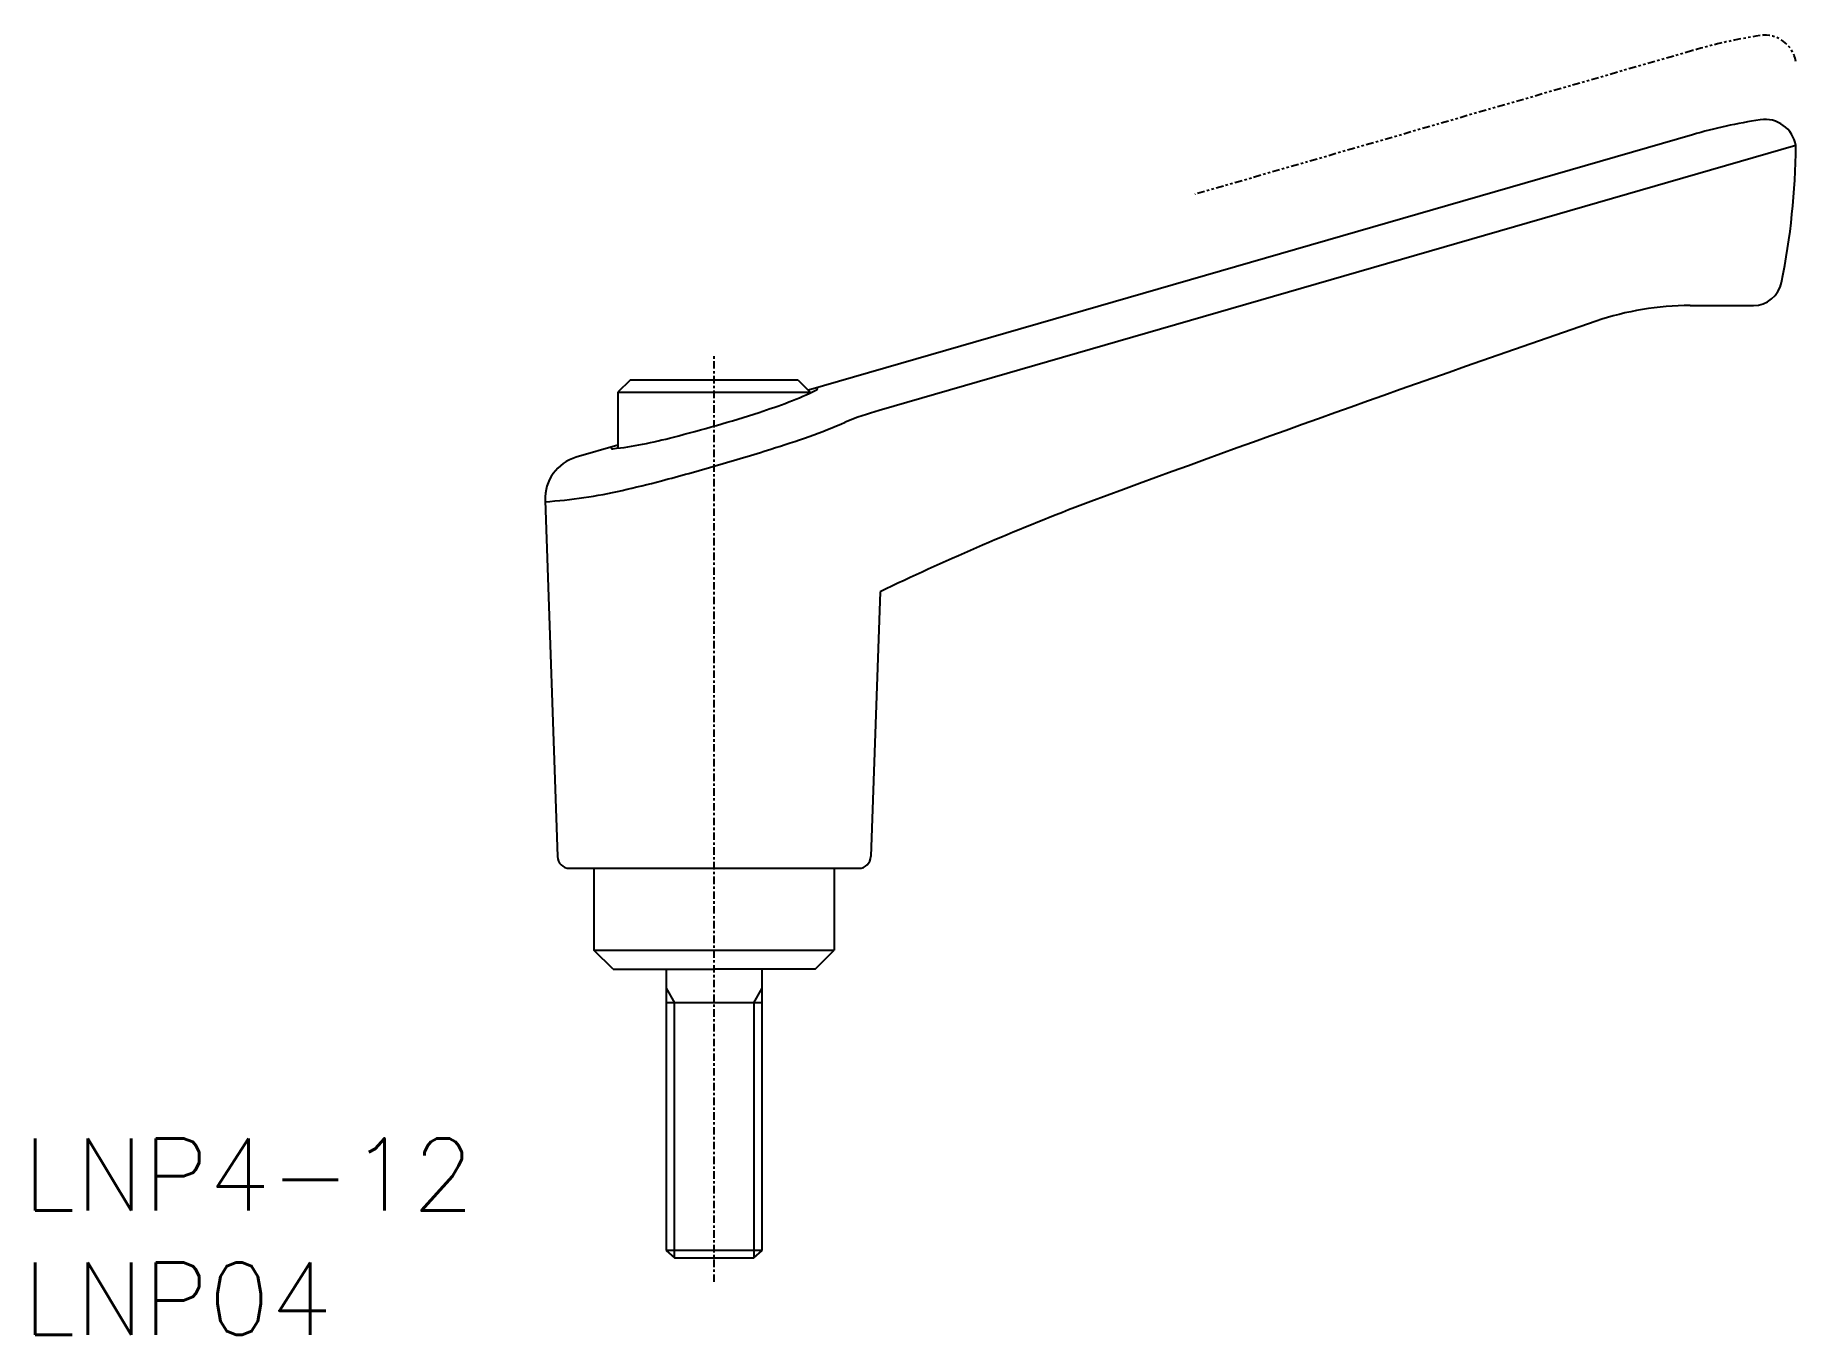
# Model space of a CAD drawing. Extents: x 14.7 to 87.9, y 28.4 to 82.5.
import ezdxf
from ezdxf.enums import TextEntityAlignment as Align

# ---------------------------------------------------------------- set-up
doc = ezdxf.new("R2010")
doc.units = 0
doc.header["$LTSCALE"] = 0.25
doc.linetypes.add('CENTER', pattern=[2, 1.25, -0.25, 0.25, -0.25])
doc.linetypes.add('PHANTOM', pattern=[2.5, 1.25, -0.25, 0.25, -0.25, 0.25, -0.25])
doc.layers.get('0').update_dxf_attribs({"linetype": 'CONTINUOUS'})
doc.layers.add('CENTER', color=1, linetype='CENTER')
doc.styles.get("Standard").update_dxf_attribs({"font": 'TXT.shx'})

msp = doc.modelspace()

# ---------------------------------------------------------------- linework, layer by layer
at = {"color": 3, "linetype": 'PHANTOM'}
msp.add_line((83.599, 81.849), (62.899, 75.871), dxfattribs=at)
for p, q in [((83.599, 78.349), (46.82, 67.728)), ((87.899, 77.899), (49.766, 66.886)), ((83.499, 71.249), (86.133, 71.249)), ((39.399, 68.149), (38.899, 67.649)), ((46.399, 68.149), (39.399, 68.149)), ((46.399, 68.149), (46.899, 67.649)), ((38.899, 67.649), (46.899, 67.649)), ((38.899, 67.649), (38.899, 65.316)), ((46.899, 67.649), (46.899, 67.614)), ((38.899, 65.44), (37.164, 64.939)), ((35.864, 63.147), (36.382, 48.332)), ((49.8, 59.349), (49.415, 48.332)), ((36.881, 47.849), (48.916, 47.849)), ((37.899, 47.849), (37.899, 44.449)), ((47.899, 47.849), (47.899, 44.449)), ((37.899, 44.449), (47.899, 44.449)), ((38.699, 43.649), (37.899, 44.449)), ((47.099, 43.649), (47.899, 44.449)), ((38.699, 43.649), (42.899, 43.649)), ((40.899, 43.649), (40.899, 31.949)), ((47.099, 43.649), (42.899, 43.649)), ((44.899, 31.949), (44.899, 43.649)), ((44.899, 42.249), (40.899, 42.249)), ((44.899, 31.949), (40.899, 31.949)), ((40.899, 31.949), (41.249, 31.649)), ((41.249, 31.649), (44.549, 31.649)), ((44.549, 31.649), (44.899, 31.949))]:
    msp.add_line(p, q)
at = {"color": 3}
for p, q in [((40.899, 42.855), (41.249, 42.249)), ((44.549, 42.249), (44.899, 42.855)), ((41.249, 31.649), (41.249, 42.249)), ((44.549, 42.249), (44.549, 31.649))]:
    msp.add_line(p, q, dxfattribs=at)
at = {"color": 3, "linetype": 'PHANTOM'}
msp.add_lwpolyline([(86.419, 82.473, 0.032859), (83.599, 81.849, -0.262219)], format="xyb", dxfattribs=at)
for points in [[(86.419, 78.973, 0.032859), (83.599, 78.349, -0.262219)], [(57.899, 62.849, 0.018386), (49.8, 59.349, 35.237248)]]:
    msp.add_lwpolyline(points, format="xyb")
msp.add_arc((86.616, 81.188), 1.3, 9.33159, 98.71608, dxfattribs=at)
for centre, radius, start, end in [((86.616, 77.688), 1.3, 9.33159, 98.71608), ((57.9, 78.135), 30, 348.61368, 359.54967), ((86.133, 72.449), 1.2, 270, 348.61368), ((83.499, 59.249), 12, 90, 108.98995), ((404.997, -874.979), 1000, 108.989955, 110.30994), ((41.912, 78.169), 11.673, 290.5355, 296.69477), ((47.119, 67.814), 0.0825, 296.69477, 16.10896), ((26.954, 121.803), 57.811, 286.10896, 287.94552), ((35.809, 94.462), 29.071, 287.94552, 290.5355), ((53.928, 52.475), 15, 106.10896, 111.80973), ((26.954, 121.803), 57.811, 284.2724, 286.10896), ((40.1, 85.019), 20.365, 289.36088, 293.91948), ((38.678, 65.376), 0.0825, 196.10896, 275.52314), ((37.562, 76.913), 11.673, 275.52314, 281.68242), ((34.039, 93.951), 29.071, 281.68242, 284.2724), ((15.034, 161.386), 100.751, 286.10896, 287.45715), ((30.099, 113.479), 50.531, 287.45715, 289.36088), ((37.663, 63.209), 1.8, 106.10896, 182), ((15.034, 161.386), 100.751, 284.76077, 286.10896), ((27.829, 112.823), 50.531, 282.85704, 284.76077), ((34.542, 83.413), 20.365, 273.72935, 282.85704), ((36.881, 48.349), 0.5, 182, 270), ((48.916, 48.349), 0.5, 270, 358)]:
    msp.add_arc(centre, radius, start, end)
at = {"layer": 'CENTER'}
msp.add_line((42.899, 30.649), (42.899, 69.149), dxfattribs=at)

# ---------------------------------------------------------------- texts
for s, p in [('LNP4-12', (14.14, 35.112)), ('LNP04', (14.14, 29.949))]:
    msp.add_text(s, height=3).set_placement(p, align=Align.MIDDLE_LEFT)

doc.saveas('drawing.dxf')
